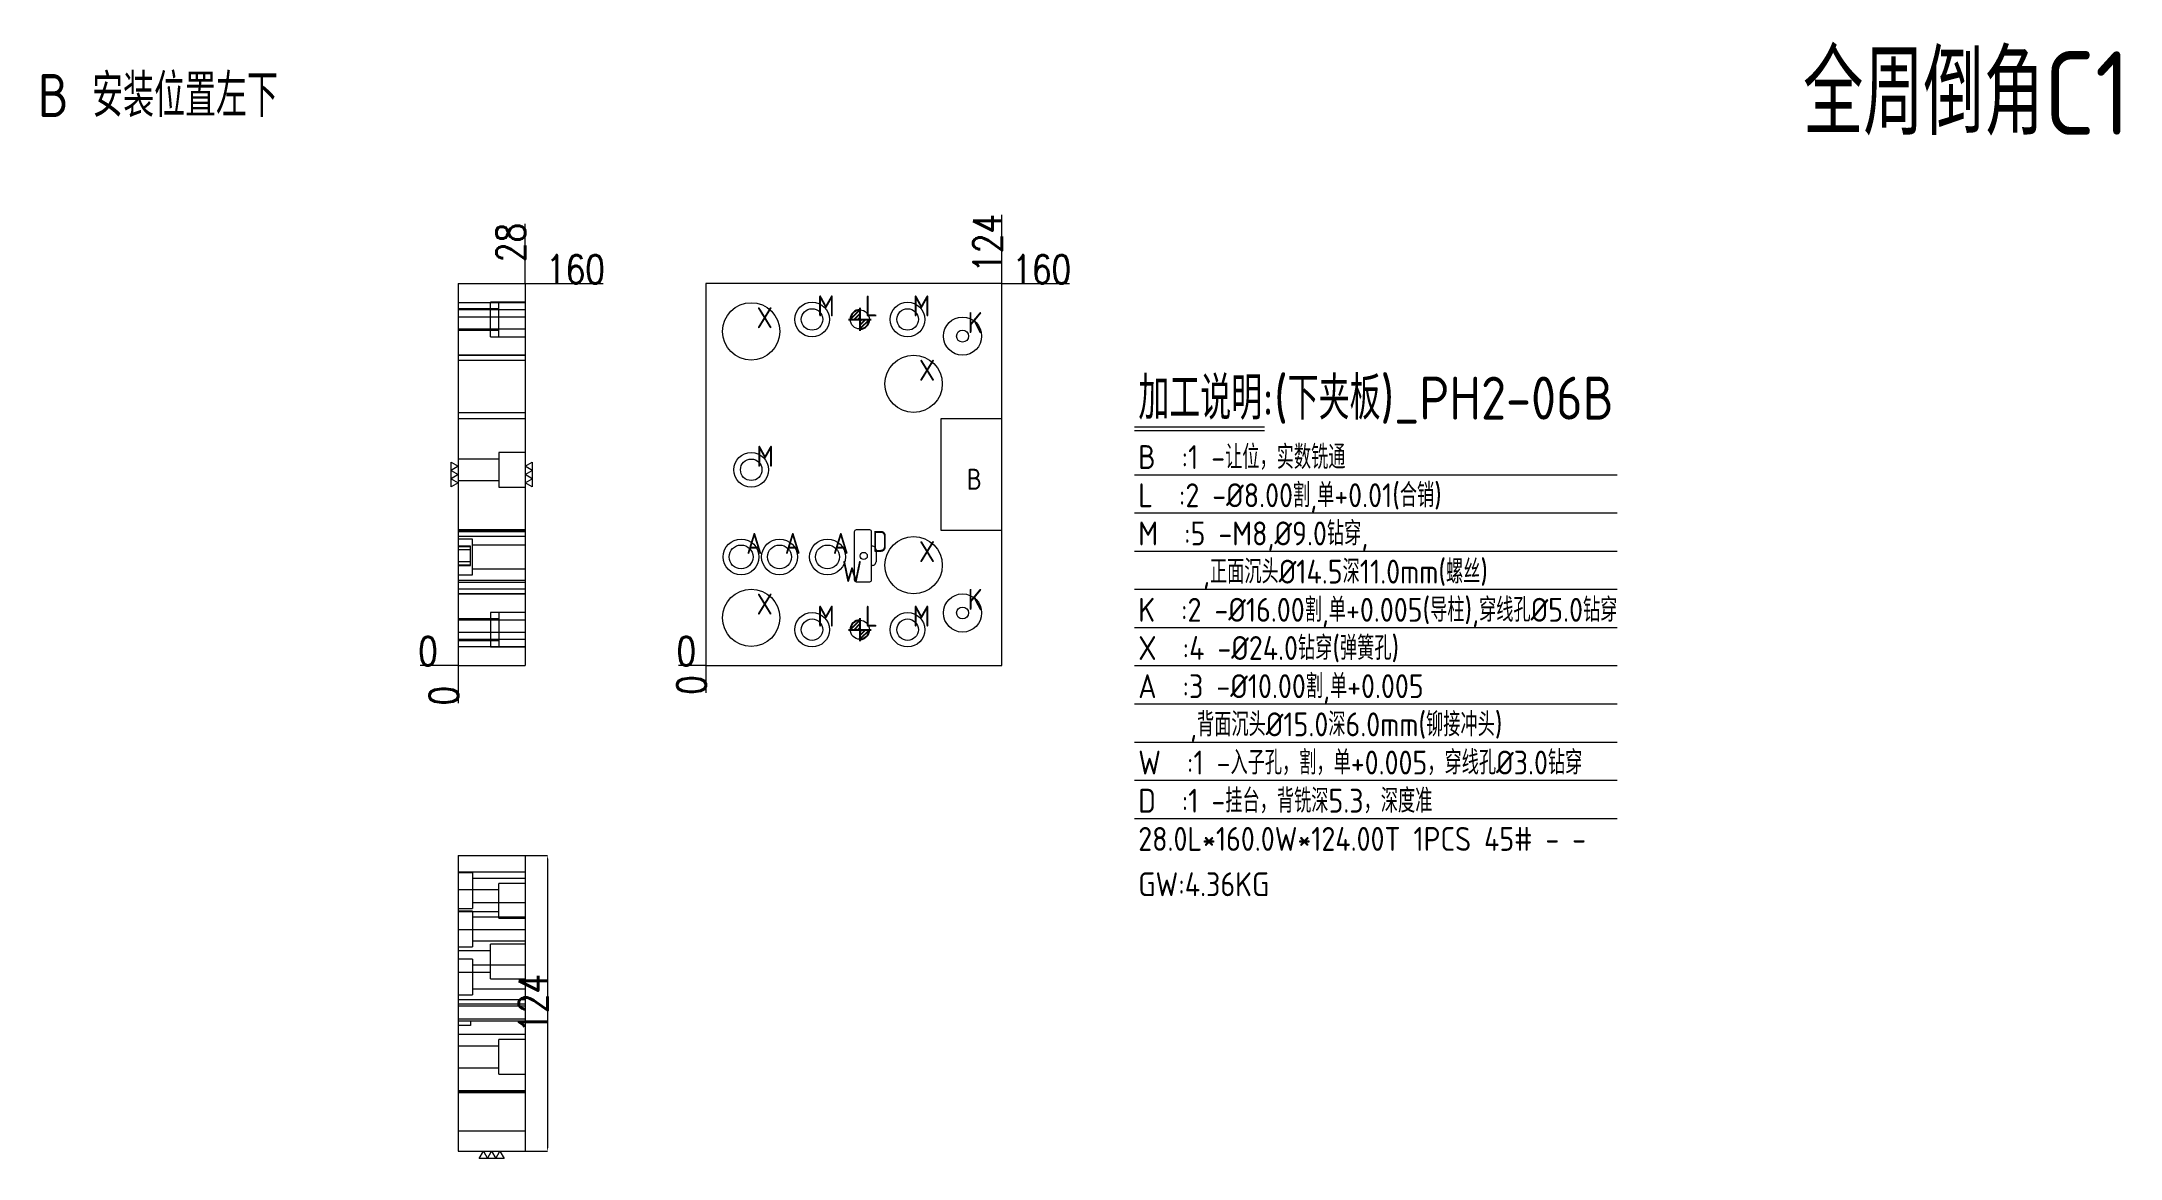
# Model space of a CAD drawing. Header units: millimetres. Extents: x 9340 to 10210, y 23755 to 24223.
import ezdxf

# ---------------------------------------------------------------- set-up
doc = ezdxf.new("R2010")
doc.units = ezdxf.units.MM
doc.linetypes.add('DASHED', pattern=[0])
doc.layers.add('DIE', color=20, linetype='Continuous', lineweight=20)
doc.layers.add('DIM', color=4, linetype='Continuous', lineweight=20)
doc.layers.add('PH2', color=7, linetype='Continuous')
doc.layers.add('PH2_W', color=1, linetype='Continuous')
doc.styles.add('gbenor', font='gbenor.shx', dxfattribs={"bigfont": 'gbcbig.shx'})
doc.styles.add('TXT', font='txt.shx', dxfattribs={"width": 0.8, "bigfont": 'ctxt.shx'})
doc.dimstyles.new('零件', dxfattribs={"dimscale": 1.5, "dimtxt": 8, "dimasz": 1, "dimexe": 0, "dimexo": 0, "dimgap": 0, "dimtad": 1, "dimtxsty": 'TXT', "dimcen": 0, "dimclrd": 252, "dimclre": 252, "dimclrt": 4, "dimazin": 3, "dimtp": 0.001, "dimtm": 0.001, "dimtfac": 1, "dimtmove": 0, "dimatfit": 3, "dimlwd": 5, "dimlwe": 5})

# ---------------------------------------------------------------- blocks, each defined once
blk = doc.blocks.new('*D1109')
at = {"layer": 'Defpoints', "color": 0}
for p in [(9542.4, 24121.42), (9551.85, 24121.42), (9514.4, 23961.42)]:
    blk.add_point(p, dxfattribs=at)
at = {"layer": 'DIM', "color": 252, "lineweight": 5}
blk.add_line((9542.4, 24121.42), (9575.16, 24121.42), dxfattribs=at)
at = {"layer": 'DIM', "color": 4, "lineweight": 5, "insert": (9563.51, 24127.42), "char_height": 12, "attachment_point": 5, "style": 'TXT'}
blk.add_mtext('160', dxfattribs=at)
blk = doc.blocks.new('*D1110')
at = {"layer": 'Defpoints', "color": 0}
for p in [(9504.95, 23961.42), (9514.4, 23961.42), (9514.4, 23961.42)]:
    blk.add_point(p, dxfattribs=at)
at = {"layer": 'DIM', "color": 252, "lineweight": 5}
blk.add_line((9514.4, 23961.42), (9498.55, 23961.42), dxfattribs=at)
at = {"layer": 'DIM', "color": 4, "lineweight": 5, "insert": (9501.75, 23967.42), "char_height": 12, "attachment_point": 5, "style": 'TXT'}
blk.add_mtext('0', dxfattribs=at)
blk = doc.blocks.new('*D1111')
at = {"layer": 'Defpoints', "color": 0}
for p in [(9514.4, 23961.42), (9514.4, 23961.42), (9514.4, 23951.97)]:
    blk.add_point(p, dxfattribs=at)
at = {"layer": 'DIM', "color": 252, "lineweight": 5}
blk.add_line((9514.4, 23961.42), (9514.4, 23945.57), dxfattribs=at)
at = {"layer": 'DIM', "color": 4, "lineweight": 5, "insert": (9508.4, 23948.77), "char_height": 12, "attachment_point": 5, "rotation": 90, "style": 'TXT'}
blk.add_mtext('0', dxfattribs=at)
blk = doc.blocks.new('*D1112')
at = {"layer": 'Defpoints', "color": 0}
for p in [(9542.4, 24130.87), (9542.4, 24121.42), (9514.4, 23961.42)]:
    blk.add_point(p, dxfattribs=at)
at = {"layer": 'DIM', "color": 252, "lineweight": 5}
blk.add_line((9542.4, 24121.42), (9542.4, 24146.42), dxfattribs=at)
at = {"layer": 'DIM', "color": 4, "lineweight": 5, "insert": (9536.4, 24138.65), "char_height": 12, "attachment_point": 5, "rotation": 90, "style": 'TXT'}
blk.add_mtext('28', dxfattribs=at)
blk = doc.blocks.new('*D1113')
at = {"layer": 'Defpoints', "color": 0}
for p in [(9542.4, 23881.86), (9542.4, 23757.86), (9551.85, 23757.86)]:
    blk.add_point(p, dxfattribs=at)
at = {"layer": 'DIM', "color": 252, "lineweight": 5}
for p, q in [((9542.4, 23881.86), (9551.85, 23881.86)), ((9551.85, 23880.36), (9551.85, 23759.36)), ((9542.4, 23757.86), (9551.85, 23757.86))]:
    blk.add_line(p, q, dxfattribs=at)
at = {"layer": 'DIM', "color": 252}
for points in [[(9552.1, 23880.36), (9551.6, 23880.36), (9551.85, 23881.86)], [(9551.6, 23759.36), (9552.1, 23759.36), (9551.85, 23757.86)]]:
    blk.add_solid(points, dxfattribs=at)
at = {"layer": 'DIM', "color": 4, "lineweight": 5, "insert": (9545.85, 23819.86), "char_height": 12, "attachment_point": 5, "rotation": 90, "style": 'TXT'}
blk.add_mtext('124', dxfattribs=at)
blk = doc.blocks.new('*D1114')
at = {"layer": 'Defpoints', "color": 0}
for p in [(9742.1, 24121.42), (9747.1, 24121.42), (9618.1, 23961.42)]:
    blk.add_point(p, dxfattribs=at)
at = {"layer": 'DIM', "color": 252, "lineweight": 5}
blk.add_line((9742.1, 24121.42), (9770.42, 24121.42), dxfattribs=at)
at = {"layer": 'DIM', "color": 4, "lineweight": 5, "insert": (9758.76, 24127.42), "char_height": 12, "attachment_point": 5, "style": 'TXT'}
blk.add_mtext('160', dxfattribs=at)
blk = doc.blocks.new('*D1115')
at = {"layer": 'Defpoints', "color": 0}
for p in [(9613.1, 23961.42), (9618.1, 23961.42), (9618.1, 23961.42)]:
    blk.add_point(p, dxfattribs=at)
at = {"layer": 'DIM', "color": 252, "lineweight": 5}
blk.add_line((9618.1, 23961.42), (9606.7, 23961.42), dxfattribs=at)
at = {"layer": 'DIM', "color": 4, "lineweight": 5, "insert": (9609.9, 23967.42), "char_height": 12, "attachment_point": 5, "style": 'TXT'}
blk.add_mtext('0', dxfattribs=at)
blk = doc.blocks.new('*D1116')
at = {"layer": 'Defpoints', "color": 0}
for p in [(9618.1, 23961.42), (9618.1, 23961.42), (9618.1, 23956.42)]:
    blk.add_point(p, dxfattribs=at)
at = {"layer": 'DIM', "color": 252, "lineweight": 5}
blk.add_line((9618.1, 23961.42), (9618.1, 23950.02), dxfattribs=at)
at = {"layer": 'DIM', "color": 4, "lineweight": 5, "insert": (9612.1, 23953.22), "char_height": 12, "attachment_point": 5, "rotation": 90, "style": 'TXT'}
blk.add_mtext('0', dxfattribs=at)
blk = doc.blocks.new('*D1117')
at = {"layer": 'Defpoints', "color": 0}
for p in [(9742.1, 24126.42), (9742.1, 24121.42), (9618.1, 23961.42)]:
    blk.add_point(p, dxfattribs=at)
at = {"layer": 'DIM', "color": 252, "lineweight": 5}
blk.add_line((9742.1, 24121.42), (9742.1, 24150.2), dxfattribs=at)
at = {"layer": 'DIM', "color": 4, "lineweight": 5, "insert": (9736.1, 24138.31), "char_height": 12, "attachment_point": 5, "rotation": 90, "style": 'TXT'}
blk.add_mtext('124', dxfattribs=at)
blk = doc.blocks.new('pg_hx_L0')
at = {"color": 230}
for p, q in [((-0.6, 0), (0.6, 0)), ((-0.5, 0), (0, 0.5)), ((-0.3, 0), (0, 0.3)), ((-0.1, 0), (0, 0.1)), ((0, 0.6), (0, -0.6)), ((0.1, 0), (0, -0.1)), ((0.5, 0), (0, -0.5)), ((0.3, 0), (0, -0.3))]:
    blk.add_line(p, q, dxfattribs=at)
for start, end in [(90, 180), (270, 0)]:
    blk.add_arc((0, 0), 0.5, start, end, dxfattribs=at)
blk = doc.blocks.new('pg_hx_LLL0')
blk.add_blockref('pg_hx_L0', (0, 0))

msp = doc.modelspace()

# ---------------------------------------------------------------- linework, layer by layer
at = {"layer": 'DIE', "color": 1, "linetype": 'Continuous', "lineweight": 5}
for points in [[(9511.399, 24046.621), (9514.399, 24044.889), (9511.399, 24043.157), (9514.399, 24041.425), (9511.399, 24039.693), (9514.399, 24037.961), (9511.399, 24036.228), (9511.399, 24046.621)], [(9545.399, 24036.228), (9542.399, 24037.961), (9545.399, 24039.693), (9542.399, 24041.425), (9545.399, 24043.157), (9542.399, 24044.889), (9545.399, 24046.621), (9545.399, 24036.228)], [(9523.203, 23754.861), (9524.935, 23757.861), (9526.667, 23754.861), (9528.399, 23757.861), (9530.131, 23754.861), (9531.863, 23757.861), (9533.595, 23754.861), (9523.203, 23754.861)]]:
    msp.add_lwpolyline(points, close=True, dxfattribs=at)
at = {"layer": 'DIM', "color": 8, "linetype": 'Continuous', "lineweight": 5}
for p, q in [((9797.651, 24061.361), (9852.083, 24061.361)), ((9797.651, 24059.861), (9852.083, 24059.861)), ((9797.651, 24041.361), (9999.683, 24041.361)), ((9797.651, 24025.361), (9999.683, 24025.361)), ((9797.651, 24009.361), (9999.683, 24009.361)), ((9797.651, 23993.361), (9999.683, 23993.361)), ((9797.651, 23977.361), (9999.683, 23977.361)), ((9797.651, 23961.361), (9999.683, 23961.361)), ((9797.651, 23945.361), (9999.683, 23945.361)), ((9797.651, 23929.361), (9999.683, 23929.361)), ((9797.651, 23913.361), (9999.683, 23913.361)), ((9797.651, 23897.361), (9999.683, 23897.361))]:
    msp.add_line(p, q, dxfattribs=at)
at = {"layer": 'DIM', "color": 252, "linetype": 'DASHED', "lineweight": 5}
msp.add_lwpolyline([(9618.101, 24121.425), (9618.101, 23961.425), (9742.101, 23961.425), (9742.101, 24121.425)], close=True, dxfattribs=at)
at = {"layer": 'PH2', "color": 2, "linetype": 'Continuous', "lineweight": 5}
for p, q in [((9514.399, 24121.425), (9514.399, 23961.425)), ((9542.399, 24121.425), (9542.399, 23961.425)), ((9742.101, 24121.425), (9618.101, 24121.425)), ((9618.101, 24121.425), (9618.101, 23961.425)), ((9742.101, 24064.925), (9742.101, 24121.425)), ((9716.601, 24017.925), (9716.601, 24064.925)), ((9716.601, 24064.925), (9742.101, 24064.925)), ((9742.101, 24017.925), (9716.601, 24017.925)), ((9742.101, 23961.425), (9742.101, 24017.925)), ((9618.101, 23961.425), (9742.101, 23961.425)), ((9514.399, 23881.861), (9514.399, 23757.861)), ((9542.399, 23881.861), (9542.399, 23757.861)), ((9514.399, 23757.861), (9542.399, 23757.861))]:
    msp.add_line(p, q, dxfattribs=at)
at = {"layer": 'PH2', "color": 135, "linetype": 'Continuous', "lineweight": 5}
for p, q in [((9514.399, 24121.425), (9542.399, 24121.425)), ((9514.399, 23961.425), (9542.399, 23961.425)), ((9514.399, 23881.861), (9542.399, 23881.861))]:
    msp.add_line(p, q, dxfattribs=at)
at = {"layer": 'PH2', "color": 254, "linetype": 'DASHED', "lineweight": 5, "ltscale": 0.422819}
for p, q in [((9542.399, 24113.426), (9514.399, 24113.426)), ((9514.399, 24089.423), (9542.399, 24089.423)), ((9542.399, 23993.426), (9514.399, 23993.426)), ((9514.399, 23969.423), (9542.399, 23969.423)), ((9542.399, 23874.863), (9514.399, 23874.863)), ((9514.399, 23850.86), (9542.399, 23850.86))]:
    msp.add_line(p, q, dxfattribs=at)
at = {"layer": 'PH2', "color": 31, "linetype": 'DASHED', "lineweight": 5, "ltscale": 0.422819}
for p, q in [((9527.899, 24110.928), (9514.399, 24110.928)), ((9542.399, 24113.675), (9527.899, 24113.675)), ((9527.899, 24099.175), (9527.899, 24113.675)), ((9531.399, 24110.928), (9527.899, 24110.928)), ((9531.399, 24099.175), (9531.399, 24113.675)), ((9514.399, 24101.921), (9527.899, 24101.921)), ((9527.899, 24101.921), (9531.399, 24101.921)), ((9527.899, 24099.175), (9542.399, 24099.175)), ((9542.399, 24091.426), (9514.399, 24091.426)), ((9514.399, 24067.423), (9542.399, 24067.423)), ((9514.399, 24064.925), (9542.399, 24064.925)), ((9542.399, 24050.675), (9531.399, 24050.675)), ((9531.399, 24050.675), (9531.399, 24036.175)), ((9531.399, 24047.928), (9514.399, 24047.928)), ((9514.399, 24038.921), (9531.399, 24038.921)), ((9531.399, 24036.175), (9542.399, 24036.175)), ((9514.399, 24017.925), (9542.399, 24017.925)), ((9542.399, 24015.426), (9514.399, 24015.426)), ((9520.399, 24014.4), (9514.399, 24014.4)), ((9520.399, 24006.9), (9520.399, 24014.4)), ((9520.399, 23999.4), (9520.399, 24006.9)), ((9514.399, 23999.4), (9520.399, 23999.4)), ((9514.399, 23991.423), (9542.399, 23991.423)), ((9527.899, 23980.928), (9514.399, 23980.928)), ((9542.399, 23983.675), (9527.899, 23983.675)), ((9527.899, 23983.675), (9527.899, 23969.175)), ((9531.399, 23980.928), (9527.899, 23980.928)), ((9531.399, 23983.675), (9531.399, 23969.175)), ((9514.399, 23971.921), (9527.899, 23971.921)), ((9527.899, 23971.921), (9531.399, 23971.921)), ((9527.899, 23969.175), (9542.399, 23969.175)), ((9520.399, 23874.611), (9514.399, 23874.611)), ((9531.399, 23867.365), (9514.399, 23867.365)), ((9520.399, 23874.611), (9520.399, 23859.611)), ((9542.399, 23870.111), (9531.399, 23870.111)), ((9531.399, 23855.611), (9531.399, 23870.111)), ((9514.399, 23859.611), (9520.399, 23859.611)), ((9520.399, 23858.511), (9514.399, 23858.511)), ((9520.399, 23858.511), (9520.399, 23843.511)), ((9514.399, 23858.358), (9531.399, 23858.358)), ((9531.399, 23855.611), (9542.399, 23855.611)), ((9514.399, 23843.511), (9520.399, 23843.511)), ((9527.899, 23841.895), (9514.399, 23841.895)), ((9542.399, 23844.641), (9527.899, 23844.641)), ((9527.899, 23830.141), (9527.899, 23844.641)), ((9520.399, 23838.411), (9514.399, 23838.411)), ((9514.399, 23832.888), (9527.899, 23832.888)), ((9520.399, 23838.411), (9520.399, 23823.411)), ((9527.899, 23830.141), (9542.399, 23830.141)), ((9514.399, 23823.411), (9520.399, 23823.411)), ((9542.399, 23806.863), (9514.399, 23806.863)), ((9531.399, 23801.895), (9514.399, 23801.895)), ((9542.399, 23804.641), (9531.399, 23804.641)), ((9531.399, 23790.141), (9531.399, 23804.641)), ((9514.399, 23792.888), (9531.399, 23792.888)), ((9531.399, 23790.141), (9542.399, 23790.141)), ((9514.399, 23783.361), (9542.399, 23783.361)), ((9514.399, 23782.86), (9542.399, 23782.86))]:
    msp.add_line(p, q, dxfattribs=at)
at = {"layer": 'PH2', "color": 155, "linetype": 'DASHED', "lineweight": 5, "ltscale": 0.422819}
for p, q in [((9514.399, 24017.581), (9542.399, 24017.581)), ((9514.399, 24017.581), (9542.399, 24017.581)), ((9519.599, 24009.881), (9514.399, 24009.881)), ((9519.599, 24004.881), (9514.399, 24004.881)), ((9514.399, 23997.181), (9542.399, 23997.181)), ((9514.399, 23997.181), (9542.399, 23997.181)), ((9514.399, 23818.791), (9542.399, 23818.791)), ((9514.399, 23818.791), (9542.399, 23818.791)), ((9514.399, 23813.391), (9542.399, 23813.391)), ((9514.399, 23813.391), (9542.399, 23813.391))]:
    msp.add_line(p, q, dxfattribs=at)
at = {"layer": 'PH2', "color": 2, "linetype": 'DASHED', "lineweight": 5, "ltscale": 0.422819}
for p, q in [((9519.599, 24011.381), (9514.399, 24011.381)), ((9519.599, 24011.295), (9519.599, 24011.381)), ((9689.371, 24009.881), (9689.371, 24004.881)), ((9514.399, 24003.381), (9519.599, 24003.381)), ((9519.599, 24003.381), (9519.599, 24003.467)), ((9519.599, 23810.591), (9514.399, 23810.591)), ((9519.599, 23812.591), (9519.599, 23810.591))]:
    msp.add_line(p, q, dxfattribs=at)
at = {"layer": 'PH2', "color": 1, "linetype": 'Continuous', "lineweight": 5}
msp.add_lwpolyline([(9687.371, 23997.181, -0.4142136), (9686.571, 23996.381), (9681.171, 23996.381, -0.4142136), (9680.371, 23997.181), (9680.371, 24017.581, -0.4142136), (9681.171, 24018.381), (9686.571, 24018.381, -0.4142136), (9687.371, 24017.581)], format="xyb", close=True, dxfattribs=at)
at = {"layer": 'PH2', "color": 2, "linetype": 'Continuous', "lineweight": 5}
for centre, radius in [((9637.101, 24101.425), 12.002), ((9662.571, 24106.425), 7.25), ((9702.571, 24106.425), 7.25), ((9705.101, 24079.425), 12.002), ((9637.101, 24043.425), 7.25), ((9705.101, 24003.425), 12.002), ((9637.101, 23981.425), 12.002), ((9662.571, 23976.425), 7.25), ((9702.571, 23976.425), 7.25)]:
    msp.add_circle(centre, radius, dxfattribs=at)
at = {"layer": 'PH2', "color": 42, "linetype": 'Continuous', "lineweight": 5}
for centre, radius in [((9662.571, 24106.425), 4.503), ((9702.571, 24106.425), 4.503), ((9725.571, 24099.425), 2.5), ((9637.101, 24043.425), 4.503), ((9684.201, 24007.325), 1.5), ((9662.571, 23976.425), 4.503), ((9702.571, 23976.425), 4.503), ((9725.571, 23983.425), 2.5)]:
    msp.add_circle(centre, radius, dxfattribs=at)
at = {"layer": 'PH2', "color": 1, "linetype": 'Continuous', "lineweight": 5}
for centre, radius in [((9682.571, 24106.425), 4), ((9725.571, 24099.425), 8), ((9632.851, 24006.9), 5), ((9648.951, 24006.9), 5), ((9669.051, 24006.9), 5), ((9725.571, 23983.425), 8), ((9682.571, 23976.425), 4)]:
    msp.add_circle(centre, radius, dxfattribs=at)
at = {"layer": 'PH2', "color": 30, "linetype": 'DASHED', "lineweight": 5, "ltscale": 0.422819}
for centre in [(9632.851, 24006.9), (9648.951, 24006.9), (9669.051, 24006.9)]:
    msp.add_circle(centre, 7.5, dxfattribs=at)
at = {"layer": 'PH2', "color": 2, "linetype": 'DASHED', "lineweight": 5, "ltscale": 0.422819}
for centre, start, end in [((9687.871, 24009.881), 0, 109.471221), ((9687.871, 24004.881), 250.528779, 0)]:
    msp.add_arc(centre, 1.5, start, end, dxfattribs=at)
at = {"layer": 'PH2_W', "color": 1, "linetype": 'DASHED', "lineweight": 5, "ltscale": 0.422819}
for p, q in [((9542.399, 24110.425), (9514.399, 24110.425)), ((9542.399, 24107.425), (9514.399, 24107.425)), ((9514.399, 24102.425), (9542.399, 24102.425)), ((9514.399, 24091.424), (9542.399, 24091.424)), ((9514.399, 24018.381), (9542.399, 24018.381)), ((9514.399, 24011.295), (9519.599, 24011.295)), ((9519.599, 24003.467), (9519.599, 24011.295)), ((9542.399, 24011.9), (9520.399, 24011.9)), ((9519.599, 24003.467), (9514.399, 24003.467)), ((9520.399, 24001.9), (9542.399, 24001.9)), ((9514.399, 23996.381), (9542.399, 23996.381)), ((9542.399, 23991.425), (9514.399, 23991.425)), ((9542.399, 23980.425), (9514.399, 23980.425)), ((9514.399, 23975.424), (9542.399, 23975.424)), ((9514.399, 23972.425), (9542.399, 23972.425)), ((9542.399, 23872.111), (9520.399, 23872.111)), ((9520.399, 23862.111), (9542.399, 23862.111)), ((9542.399, 23856.011), (9520.399, 23856.011)), ((9520.399, 23846.011), (9542.399, 23846.011)), ((9542.399, 23835.911), (9520.399, 23835.911)), ((9520.399, 23825.911), (9542.399, 23825.911)), ((9542.399, 23821.391), (9514.399, 23821.391)), ((9514.399, 23819.591), (9542.399, 23819.591)), ((9514.399, 23813.391), (9542.399, 23813.391)), ((9514.399, 23812.591), (9542.399, 23812.591)), ((9542.399, 23782.392), (9514.399, 23782.392)), ((9514.399, 23766.391), (9542.399, 23766.391))]:
    msp.add_line(p, q, dxfattribs=at)

# ---------------------------------------------------------------- block references
at = {"layer": 'PH2', "lineweight": 5, "ltscale": 0.422819, "xscale": 8, "yscale": 8, "zscale": 8}
for p in [(9682.571, 24106.425), (9682.571, 23976.425)]:
    msp.add_blockref('pg_hx_LLL0', p, dxfattribs=at)

# ---------------------------------------------------------------- texts
at = {"layer": 'DIM', "color": 6, "lineweight": 5, "style": 'gbenor'}
msp.add_text('全周倒角C1', height=35, dxfattribs=at).set_placement((10077.521, 24183.768))
at = {"layer": 'DIM', "color": 21, "lineweight": 5, "style": 'gbenor'}
msp.add_text('B 安装位置左下', height=18, dxfattribs=at).set_placement((9338.323, 24191.258))
at = {"layer": 'DIM', "color": 4, "lineweight": 5, "style": 'gbenor'}
for s, height, p in [('X', 8.8, (9639.366, 24102.75)), ('M', 8.8, (9664.741, 24107.702)), ('L', 8.8, (9684.676, 24107.67)), ('M', 8.8, (9704.741, 24107.702)), ('K', 8.8, (9727.756, 24100.71)), ('X', 8.8, (9707.366, 24080.75)), ('加工说明:(下夹板)_PH2-06B', 18, (9799.187, 24064.468)), ('M', 8.8, (9639.271, 24044.702)), ('B  :1 -让位，实数铣通', 10, (9799.151, 24043.754)), ('B', 8.8, (9727.316, 24035.058)), ('A', 8.8, (9635.026, 24008.18)), ('A', 8.8, (9651.126, 24008.18)), ('A', 8.8, (9671.226, 24008.18)), ('D', 8.8, (9687.791, 24009.047)), ('M  :5 -M8,%%C9.0钻穿,', 10, (9799.151, 24011.754)), ('X', 8.8, (9707.366, 24004.75)), ('     ,正面沉头%%c14.5深11.0mm(螺丝)', 10, (9799.151, 23995.754)), ('W', 8.8, (9675.14, 23996.436)), ('X', 8.8, (9639.366, 23982.75)), ('K', 8.8, (9727.756, 23984.71)), ('M', 8.8, (9664.741, 23977.702)), ('L', 8.8, (9684.676, 23977.67)), ('M', 8.8, (9704.741, 23977.702)), ('X  :4 -%%C24.0钻穿(弹簧孔)', 10, (9799.151, 23963.754)), ('    ,背面沉头%%c15.0深6.0mm(铆接冲头)', 10, (9799.151, 23931.754)), ('28.0L*160.0W*124.00T 1PCS 45# - -', 10, (9799.151, 23883.754)), ('GW:4.36KG', 10, (9799.151, 23864.754))]:
    msp.add_text(s, height=height, dxfattribs=at).set_placement(p)
at = {"layer": 'DIM', "color": 1, "lineweight": 5, "style": 'gbenor'}
for s, p in [('L  :2 -%%c8.00割,单+0.01(合销)', (9799.151, 24027.754)), ('K  :2 -%%C16.00割,单+0.005(导柱),穿线孔%%C5.0钻穿', (9799.151, 23979.754)), ('A  :3 -%%c10.00割,单+0.005', (9799.151, 23947.754)), ('W  :1 -入子孔，割，单+0.005，穿线孔%%c3.0钻穿', (9799.151, 23915.754))]:
    msp.add_text(s, height=10, dxfattribs=at).set_placement(p)
at = {"layer": 'DIM', "color": 2, "lineweight": 5, "style": 'gbenor'}
msp.add_text('D  :1 -挂台，背铣深5.3，深度准', height=10, dxfattribs=at).set_placement((9799.151, 23899.754))

# ---------------------------------------------------------------- dimensions: what is measured, and where the dimension line sits
at = {"layer": 'DIM', "lineweight": 5}
for feature_location, offset, dtype, origin, picture, middle in [((9542.399, 24121.425), (0, 9.45), 1, (9514.399, 23961.425), '*D1112', (9536.399, 24138.646)), ((9742.101, 24121.425), (0, 5), 1, (9618.101, 23961.425), '*D1117', (9736.101, 24138.31)), ((9542.399, 24121.425), (9.45, 0), 0, (9514.399, 23961.425), '*D1109', (9563.506, 24127.425)), ((9742.101, 24121.425), (5, 0), 0, (9618.101, 23961.425), '*D1114', (9758.758, 24127.425)), ((9514.398750315, 23961.424639688), (-9.45, 0), 0, (9514.398750315, 23961.424639688), '*D1110', (9501.748750315, 23967.424639688)), ((9618.10086018, 23961.424639688), (-5, 0), 0, (9618.10086018, 23961.424639688), '*D1115', (9609.90086018, 23967.424639688)), ((9514.398750315, 23961.424639688), (0, -9.45), 1, (9514.398750315, 23961.424639688), '*D1111', (9508.398750315, 23948.774639688)), ((9618.10086018, 23961.424639688), (0, -5), 1, (9618.10086018, 23961.424639688), '*D1116', (9612.10086018, 23953.224639688))]:
    dim = msp.add_ordinate_dim(feature_location=feature_location, offset=offset, dtype=dtype, origin=origin, dimstyle='零件', dxfattribs=at)
    dim.commit()
    dim.dimension.update_dxf_attribs({"geometry": picture, "text_midpoint": middle})
dim = msp.add_linear_dim(base=(9551.849, 23757.861), p1=(9542.399, 23881.861), p2=(9542.399, 23757.861), angle=90, dimstyle='零件', dxfattribs=at)
dim.commit()
dim.dimension.update_dxf_attribs({"geometry": '*D1113', "text_midpoint": (9545.849, 23819.861)})

doc.saveas('drawing.dxf')
